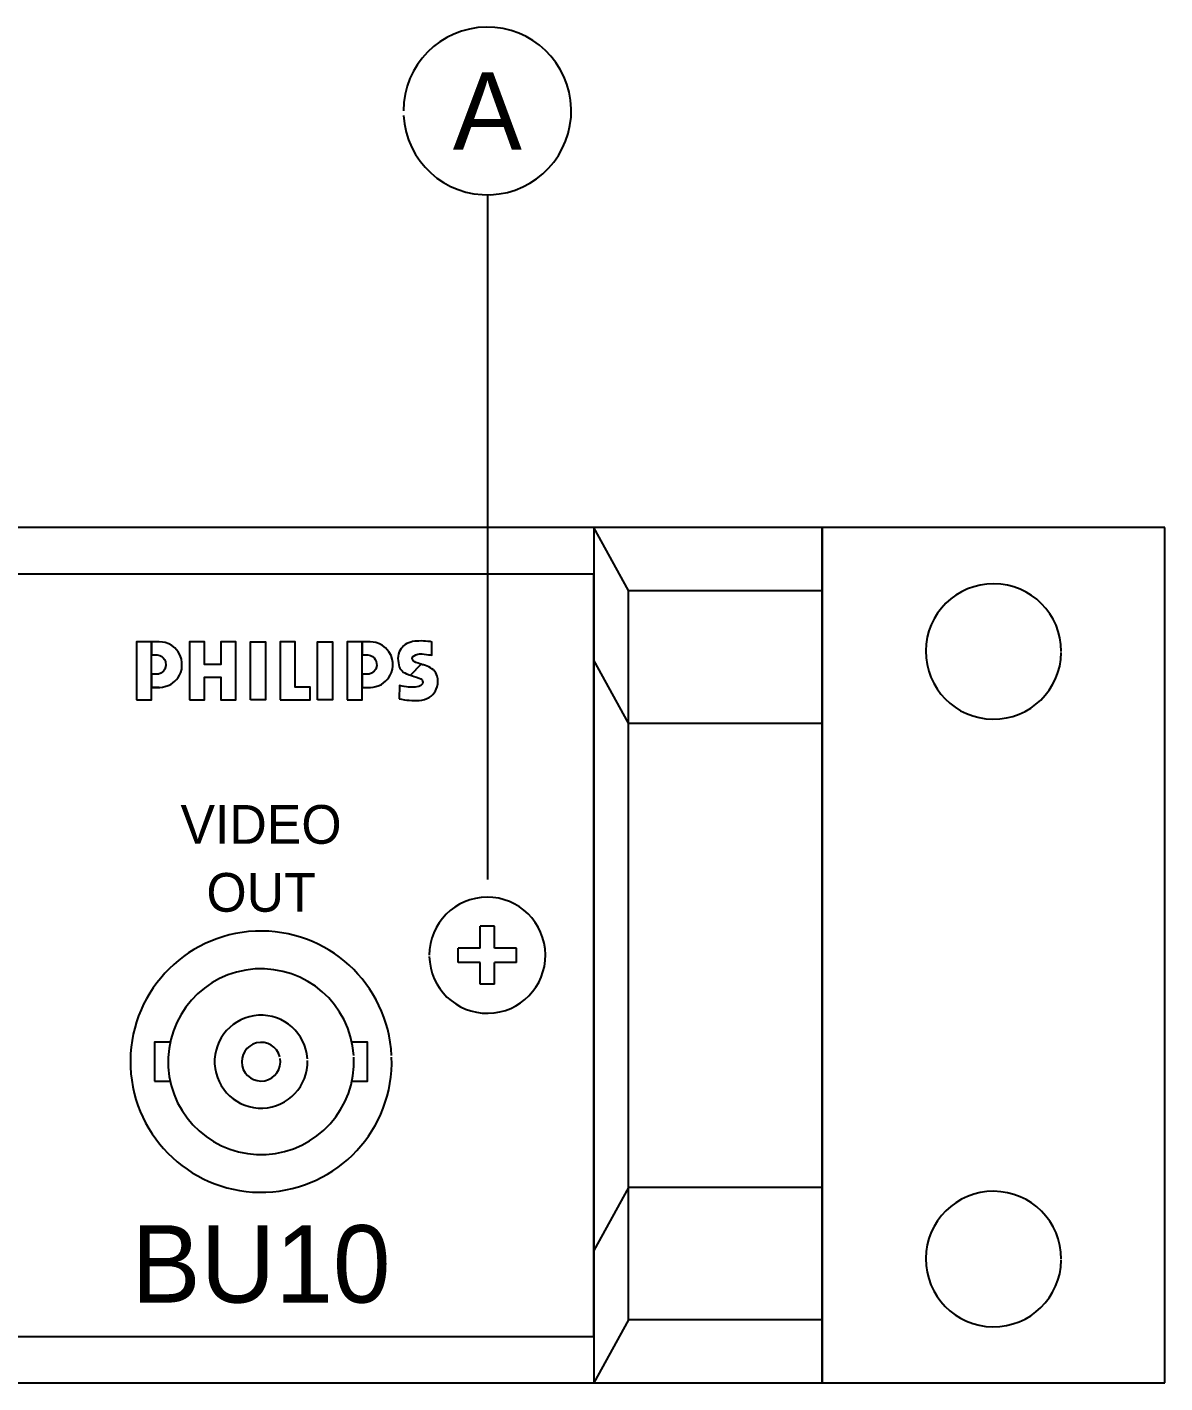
# Model space of a CAD drawing. Extents: x 8 to 490, y 62 to 222.
# Drawn here: x 431.7 to 490.5, y 61.6 to 131.7 of the extents above; entities that cross this region are included whole.
import ezdxf
from ezdxf.enums import TextEntityAlignment as Align

# ---------------------------------------------------------------- set-up
doc = ezdxf.new("R2010")
doc.units = 0
for name, color, linetype in [('KOMPONENT', 10, 'CONTINUOUS'), ('SERVICE-1', 5, 'CONTINUOUS'), ('TEKST', 7, 'CONTINUOUS')]:
    doc.layers.add(name, color=color, linetype=linetype)

msp = doc.modelspace()

# ---------------------------------------------------------------- linework, layer by layer
at = {"layer": 'KOMPONENT', "color": 0}
for p, q in [((461, 105.8), (38, 105.8)), ((472.8, 105.8), (461, 105.8)), ((461, 105.8), (461, 61.59999999999999)), ((472.8, 105.8), (472.8, 61.59999999999999)), ((490.5, 105.8), (472.8, 105.8)), ((472.8, 61.59999999999999), (472.8, 105.8)), ((490.5, 61.59999999999999), (490.5, 105.8)), ((461, 103.4), (38, 103.4)), ((461, 64), (461, 103.4)), ((462.8, 64.85), (462.8, 102.55)), ((462.8, 102.55), (472.8, 102.55)), ((472.8, 102.55), (472.8, 64.85)), ((461, 95.69999999999999), (461, 71.69999999999999)), ((462.8, 71.69999999999999), (462.8, 95.69999999999999)), ((462.8, 95.69999999999999), (472.8, 95.69999999999999)), ((472.8, 71.69999999999999), (462.8, 71.69999999999999)), ((472.8, 64.85), (462.8, 64.85)), ((38, 64), (461, 64)), ((38, 61.59999999999999), (461, 61.59999999999999)), ((461, 61.59999999999999), (472.8, 61.59999999999999)), ((472.8, 61.59999999999999), (490.5, 61.59999999999999))]:
    msp.add_line(p, q, dxfattribs=at)
for points in [[(462.8, 102.55), (461, 105.8)], [(462.8, 95.69999999999999), (461, 98.94999999999999)], [(455.125, 84.07500000000003), (455.125, 85.20000000000003)], [(455.875, 85.20000000000003), (455.125, 85.20000000000003)], [(455.875, 84.07500000000003), (455.875, 85.20000000000003)], [(455.125, 84.07500000000003), (454, 84.07500000000003)], [(454, 83.32500000000003), (454, 84.07500000000003)], [(457, 84.07500000000003), (455.875, 84.07500000000003)], [(457, 83.32500000000003), (457, 84.07500000000003)], [(455.125, 83.32500000000003), (454, 83.32500000000003)], [(455.125, 82.20000000000003), (455.125, 83.32500000000003)], [(457, 83.32500000000003), (455.875, 83.32500000000003)], [(455.8749999999999, 82.20000000000003), (455.875, 83.32500000000003)], [(455.8749999999999, 82.20000000000003), (455.125, 82.20000000000003)], [(439.1153221622778, 79.19999999999999), (438.31, 79.19999999999999), (438.31, 77.19999999999999)], [(448.5046778377222, 77.19999999999999), (449.31, 77.19999999999999), (449.31, 79.19999999999999), (448.5046778377222, 79.19999999999999)], [(438.31, 77.19999999999999), (439.1153221622778, 77.19999999999999)], [(462.8, 71.69999999999993), (461, 68.44999999999993)], [(462.8, 64.85), (461, 61.59999999999999)]]:
    msp.add_lwpolyline(points, dxfattribs=at)
for centre, radius, start, end in [((481.65, 99.40000000000003), 3.5, 2.175946667623126e-13, 359.0977788384699), ((455.5, 83.70000000000003), 3, 181.1230956236914, 179.9999999999997), ((443.81, 78.19999999999999), 6.75, 2.683731193847191, 1.978745295716791), ((443.81, 78.19999999999999), 4.8, 3.902471054102369, 2.836811459320748), ((443.81, 78.19999999999999), 2.4, 3.696498181868892, 1.648390881430535), ((443.81, 78.19999999999999), 1, 14.6606390105774, 9.55256437187048), ((481.65, 68.00000000000003), 3.5, 2.175946667623126e-13, 359.0977788384699)]:
    msp.add_arc(centre, radius, start, end, dxfattribs=at)
at = {"layer": 'SERVICE-1', "color": 0}
msp.add_lwpolyline([(455.5, 123), (455.5, 87.60817859643493)], dxfattribs=at)
msp.add_arc((455.5, 127.3333333333332), 4.333333333333333, 183.0127875041835, 180.0000000000001, dxfattribs=at)
at = {"layer": 'TEKST', "color": 0, "linetype": 'CONTINUOUS'}
msp.add_line((438.5549692201206, 97.5430395538622), (438.1500534993059, 97.5430395538622), dxfattribs=at)
for points in [[(437.3702091376238, 96.89996992957626), (438.1500534993059, 96.89996992957626), (438.1500534993059, 99.22165499309034), (438.1502938767003, 99.89981971695417), (437.3702091376238, 99.89999999999995), (437.3702091376238, 96.89996992957626)], [(438.1502938767003, 99.22093386090725), (438.4375448629713, 99.22063338916425), (438.575701770385, 99.19262942272024), (438.6851335791715, 99.13517922546606), (438.7561650992076, 99.07670742428576), (438.8202256748069, 98.99311618539389), (438.8719068145962, 98.88350409356158), (438.8968459692621, 98.6826086862176), (438.8462465277474, 98.48429733586309), (438.7639773645245, 98.38652383070345), (438.6339331941709, 98.28472400418815), (438.5112205343454, 98.23274239265578), (438.4261269367387, 98.22228597600073), (438.1500534993059, 98.22192540990918), (438.1500534993059, 97.5430395538622), (438.5822520543815, 97.54412125213688), (438.7172840556684, 97.55632040490113), (438.8462465277474, 97.58192059740142), (439.0193182516932, 97.63895013421552), (439.1422712889129, 97.69868391671625), (439.2524242298826, 97.77518402247418), (439.3553658490212, 97.86586639449996), (439.438957087913, 97.94915716164886), (439.5230290815936, 98.04602925157963), (439.5938202242353, 98.18130163026083), (439.6583014602748, 98.31663410329062), (439.7095018452754, 98.48429733586309), (439.7226024132686, 98.63236981079447), (439.7226024132686, 98.83212342551519), (439.6969421264197, 99.00615665903845), (439.6346843812781, 99.19028574312514), (439.5230290815936, 99.38589284779303), (439.3553658490212, 99.58600702860528), (439.1973177122234, 99.71280610413501), (439.0454592933308, 99.79369309734025), (438.8528569060925, 99.86310206996433), (438.7172840556684, 99.88215197846804), (438.5549692201206, 99.89999999999995), (438.1502938767003, 99.89981971695417), (438.1502938767003, 99.22093386090725)], [(440.1118936034493, 96.89996992957626), (440.8916778707828, 96.89996992957626), (440.8916778707828, 98.07625670892153), (441.7316766754056, 98.07625670892153), (441.7316766754056, 96.89996992957626), (442.5113407540418, 96.89996992957626), (442.5113407540418, 99.89999999999995), (441.7316766754056, 99.89999999999995), (441.7316766754056, 98.72419397544346), (440.8916778707828, 98.72419397544346), (440.8916778707828, 99.89999999999995), (440.1118936034493, 99.89999999999995), (440.1118936034493, 96.89996992957626)], [(443.2618590736108, 96.89996992957626), (443.2618590736108, 99.89999999999995), (444.0411625861554, 99.89999999999995), (444.0411625861554, 96.89996992957626), (443.2618590736108, 96.89996992957626)], [(444.7913203396329, 96.89996992957626), (446.3510691573454, 96.89996992957626), (446.3510691573454, 97.54838795088693), (445.5715252674064, 97.54838795088693), (445.5715252674064, 99.89999999999995), (444.7913203396329, 99.89999999999995), (444.7913203396329, 96.89996992957626)], [(446.7288222325964, 96.89996992957626), (446.7288222325964, 99.89999999999995), (447.5090271603701, 99.89999999999995), (447.5090271603701, 96.89996992957626), (446.7288222325964, 96.89996992957626)], [(448.2591849138474, 96.89996992957626), (449.039089369878, 96.89996992957626), (449.039089369878, 99.22165499309034), (449.0393297472724, 99.89981971695417), (448.2591849138474, 99.89999999999995), (448.2591849138474, 96.89996992957626)], [(449.0393297472724, 99.22093386090725), (449.3265206391949, 99.22063338916425), (449.4647977353057, 99.19262942272024), (449.5741694497436, 99.13517922546606), (449.6451408754311, 99.07670742428576), (449.7092615453791, 98.99311618539389), (449.761002779517, 98.88350409356158), (449.7858217454856, 98.6826086862176), (449.7352823983195, 98.48429733586309), (449.6529531407481, 98.38652383070345), (449.5230291590915, 98.28472400418815), (449.4002564049176, 98.23274239265578), (449.3151027129624, 98.22228597600073), (449.039089369878, 98.22192540990918), (449.039089369878, 97.5430395538622), (449.4712278306051, 97.54412125213688), (449.606380020589, 97.55632040490113), (449.7352823983195, 97.58192059740142), (449.9082940279167, 97.63895013421552), (450.0313071594852, 97.69868391671625), (450.1414601004547, 97.77518402247418), (450.2443416252448, 97.86586639449996), (450.3279328641365, 97.94915716164886), (450.4120649521658, 98.04602925157963), (450.4828560948075, 98.18130163026083), (450.547337330847, 98.31663410329062), (450.5985978101962, 98.48429733586309), (450.6115781894921, 98.63236981079447), (450.6115781894921, 98.83212342551519), (450.5859779969918, 99.00615665903845), (450.5236601575016, 99.19028574312514), (450.4120649521658, 99.38589284779303), (450.2443416252448, 99.58600702860528), (450.0863535827957, 99.71280610413501), (449.9343749752058, 99.79369309734025), (449.7417725879675, 99.86310206996433), (449.606380020589, 99.88215197846804), (449.4439449963442, 99.89999999999995), (449.0393297472724, 99.89981971695417), (449.0393297472724, 99.22093386090725)], [(452.0880362400558, 98.73579218472173), (452.0189277391747, 98.75712567847202), (451.9180894222368, 98.79408370285628), (451.8067345942954, 98.82563323586723), (451.7271095824106, 98.87352843169526), (451.6693589134134, 98.91619541919576), (451.6317398511947, 98.97406627689011), (451.6164157923036, 99.05375138312348), (451.6317398511947, 99.11751148697994), (451.7116052404738, 99.1760433825088), (451.8013861972706, 99.22892640927003), (451.9021644198599, 99.25518763960483), (451.9922458483997, 99.27117273633039), (452.1250543587886, 99.27117273633039), (452.2309406010082, 99.26077641402392), (452.3527518456048, 99.24989933692868), (452.4644071452892, 99.23427480629468), (452.5547289512234, 99.21804933217479), (452.6336929252737, 99.20789338726269), (452.6288853773863, 99.88659896026391), (452.5390443262409, 99.9125597188557), (452.427449120905, 99.91850905936641), (452.3050970271711, 99.93365283521163), (452.2099676733495, 99.9394218926765), (452.093324542732, 99.94452991230688), (451.9660447124135, 99.9394218926765), (451.8596777154052, 99.9394218926765), (451.7536712844883, 99.9394218926765), (451.637148342568, 99.90727141617964), (451.542079083095, 99.88070971410187), (451.4519375602065, 99.84910008674231), (451.3402221661735, 99.80673357098473), (451.2556694177042, 99.75385054422355), (451.1761645945166, 99.69015053471574), (451.1122242076145, 99.61569363680988), (451.043295989779, 99.5468856076717), (450.9903528686692, 99.47284937020603), (450.9532145612392, 99.38246746992328), (450.9160161594606, 99.26077641402392), (450.8999709683865, 99.15452960571275), (450.8843464377525, 99.03800666379234), (450.889875117823, 98.9266518358508), (450.9061005919428, 98.81529700790932), (450.9214847451825, 98.70923048264396), (450.9428182389327, 98.61362037403367), (450.9851847546903, 98.52882724816993), (451.0326592900782, 98.46512723866212), (451.0911911856071, 98.40190798394309), (451.1496028924387, 98.33814788008664), (451.2291077156264, 98.29031277860724), (451.3295854664727, 98.24265796017349), (451.4201476498012, 98.21074786107101), (451.4681029399779, 98.19999097267302), (451.5257935146265, 98.17871757327131), (452.0880362400558, 98.73579218472173)], [(450.9532145612392, 96.94341814360848), (451.0699778805541, 96.92731285818576), (451.2240597903447, 96.90646011922422), (451.3402221661735, 96.89053511684725), (451.4681029399779, 96.87989841714645), (451.6003105068808, 96.86379313172372), (451.7271095824106, 96.85868511209335), (451.8437527130282, 96.86950209483999), (451.9765011290686, 96.87448992577313), (452.1195857730668, 96.89053511684725), (452.2523341891071, 96.91733719631944), (452.3746261884923, 96.97003994003484), (452.4963172443918, 97.02851174121517), (452.5916869756077, 97.09197137332862), (452.6764801014714, 97.17670440484369), (452.7507567163314, 97.25650969977428), (452.8197450285153, 97.35734801671208), (452.8620514499243, 97.44748953960053), (452.9099466457524, 97.57452899252456), (452.9364482534816, 97.7284306192694), (452.9416163674605, 97.85012167516877), (452.9364482534816, 97.98827858258238), (452.9099466457524, 98.11537812985506), (452.8726881496252, 98.20576003013787), (452.8357301252409, 98.29031277860724), (452.7773184184093, 98.38021392410127), (452.7135583145528, 98.44397402795767), (452.6395821714357, 98.50773413181409), (452.5597768765052, 98.55028093061739), (452.4749837506415, 98.6031639573786), (452.3901906247777, 98.64030226480861), (452.3001692905866, 98.67738047789007), (452.2099676733495, 98.70418255736226), (452.1462676638417, 98.71451878532011), (452.0880362400558, 98.73579218472173), (451.5257935146265, 98.17871757327131), (451.6317398511947, 98.14199992628147), (451.7218813740831, 98.10480152450285), (451.8386446933978, 98.06754302837561), (451.9710325433467, 98.02523660696667), (452.0616548210238, 97.98827858258238), (452.1250543587886, 97.92962649835636), (452.1566038917995, 97.87139507457044), (452.1675410632434, 97.81292327339014), (452.1566038917995, 97.73341845020255), (452.1195857730668, 97.68588382046605), (452.0616548210238, 97.6380487189866), (451.9609366927832, 97.59009342880998), (451.854389412729, 97.56888012375694), (451.7647286446294, 97.55343587616872), (451.6423765508954, 97.55343587616872), (451.5257935146265, 97.55902465058782), (451.4252556694315, 97.55902465058782), (451.3191891441662, 97.57452899252456), (451.2078343162247, 97.58516569222544), (451.0962391108888, 97.61172739430319), (451.0222629677718, 97.62783267972591), (450.9588634300069, 97.6380487189866), (450.9532145612392, 96.94341814360848)]]:
    msp.add_lwpolyline(points, close=True, dxfattribs=at)

# ---------------------------------------------------------------- texts
at = {"layer": 'SERVICE-1', "color": 0}
msp.add_text('A', height=4, dxfattribs=at).set_placement((455.5, 127.3333333333332), align=Align.MIDDLE)
msp.add_text('BU10', height=4, dxfattribs=at).set_placement((443.8100000000001, 65.75000000000001), align=Align.CENTER)
at = {"layer": 'TEKST', "color": 0}
for s, p in [('VIDEO', (443.81, 89.46181102362306)), ('OUT', (443.81, 85.95000000000101))]:
    msp.add_text(s, height=2, dxfattribs=at).set_placement(p, align=Align.CENTER)

doc.saveas('drawing.dxf')
